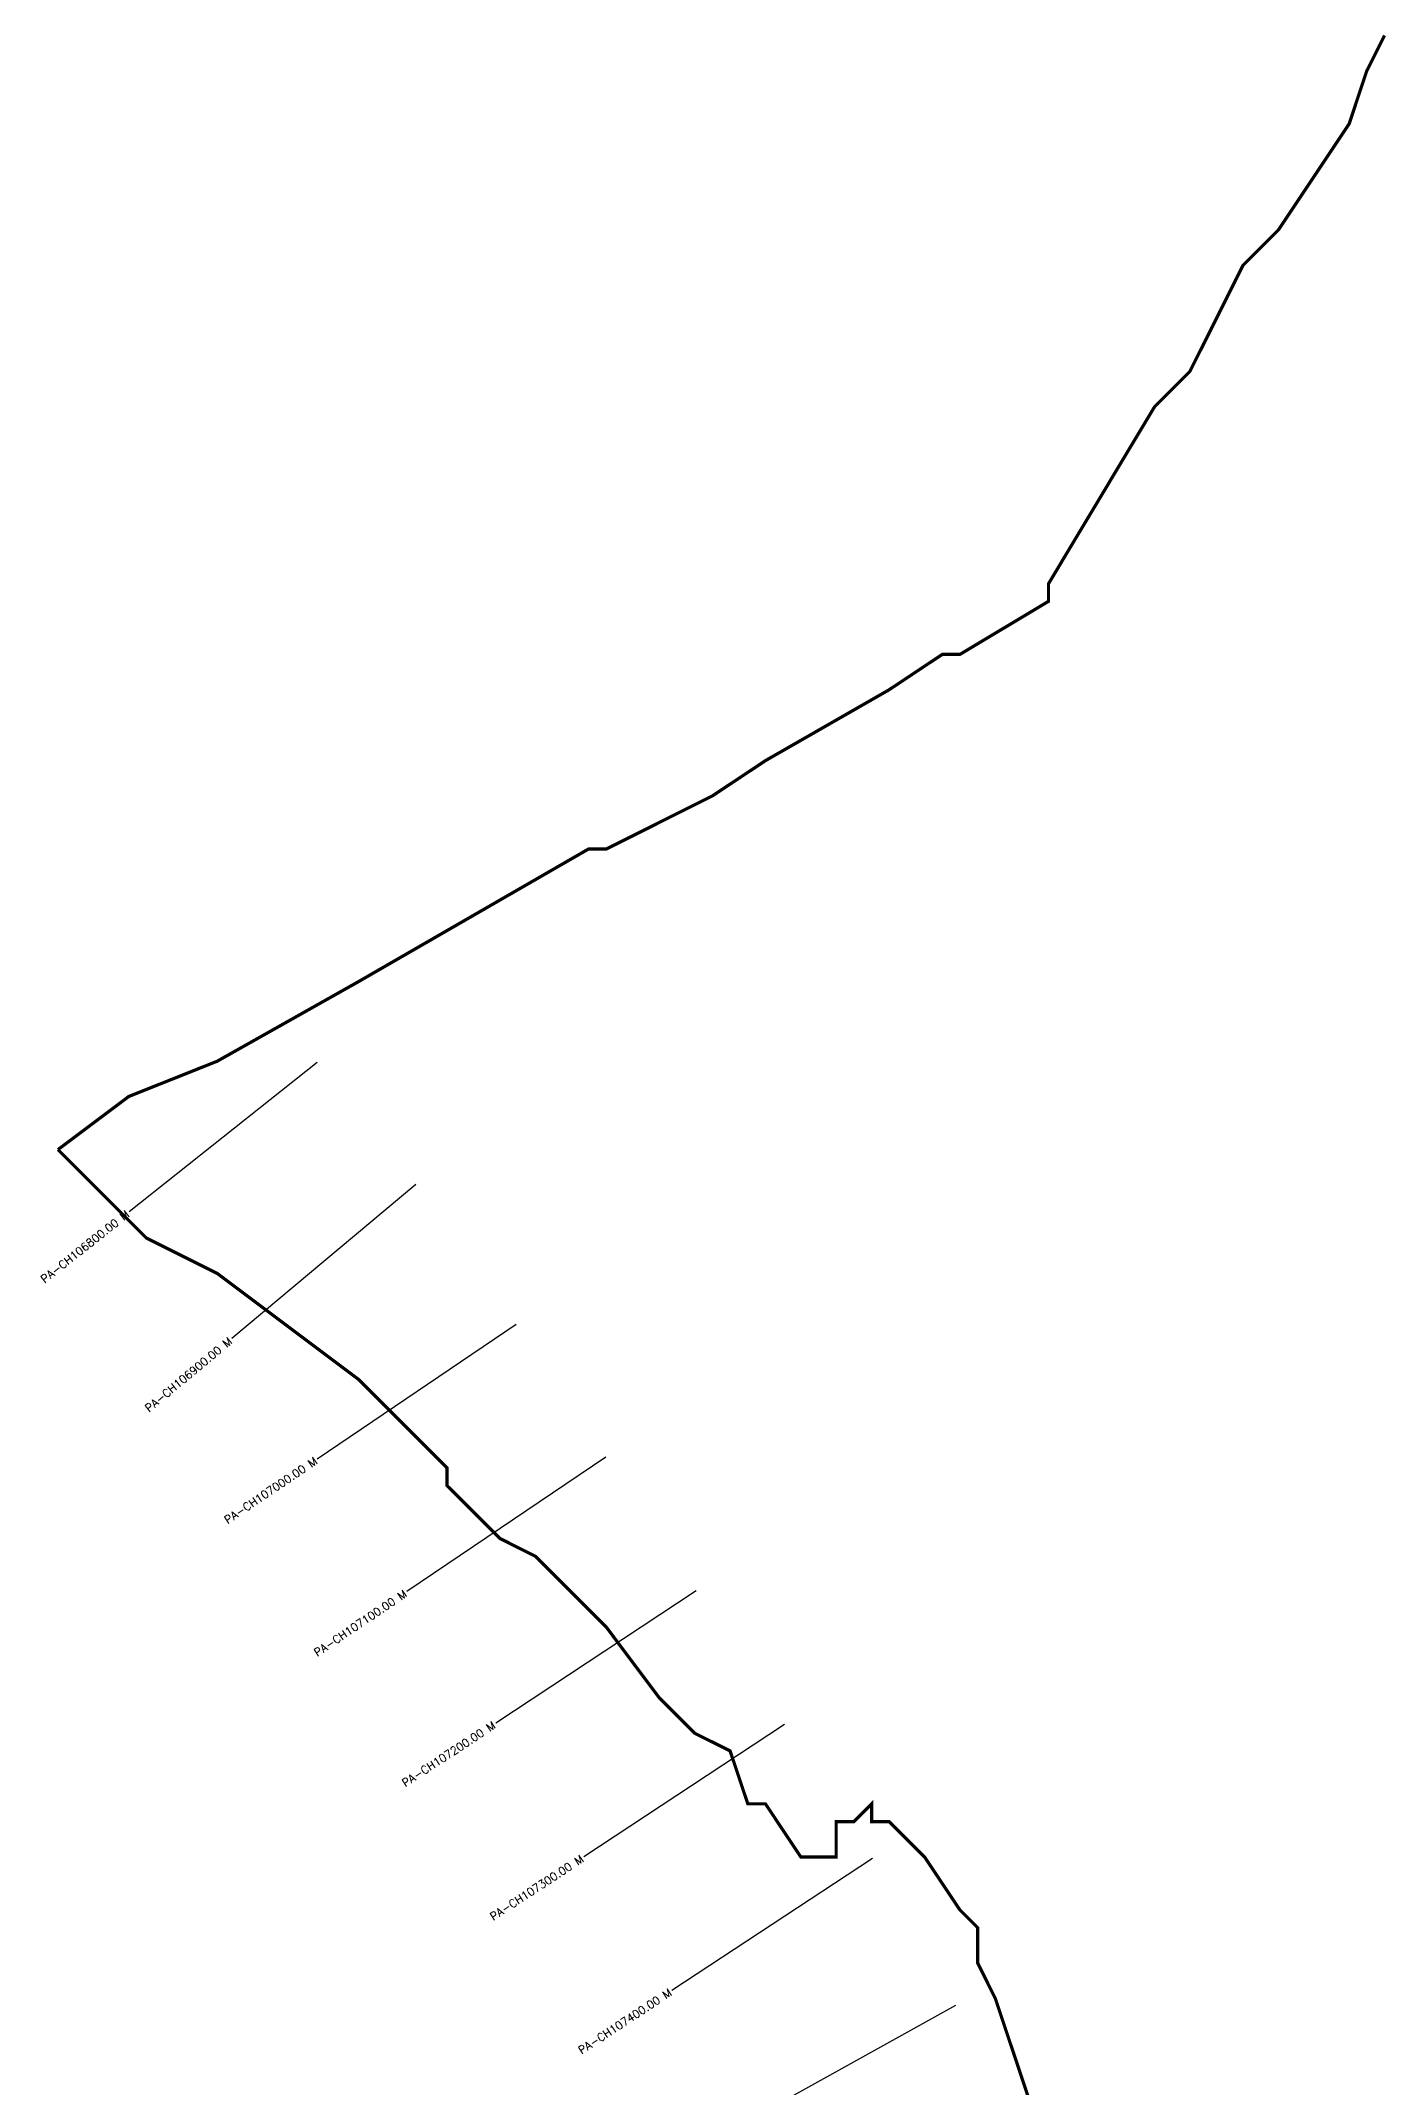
# Model space of a CAD drawing. Header units: metres. Extents: x 267705 to 271120, y 2138217 to 2142119.
# Drawn here: x 267705 to 268545, y 2139510 to 2140788 of the extents above; entities that cross this region are included whole.
import ezdxf
from ezdxf.enums import TextEntityAlignment as Align

# ---------------------------------------------------------------- set-up
doc = ezdxf.new("R2010")
doc.units = ezdxf.units.M
doc.layers.add('CS', color=134, linetype='Continuous')
doc.layers.add('CSMark', color=6, linetype='Continuous')
doc.styles.get("Standard").update_dxf_attribs({"font": 'simplex.shx'})

msp = doc.modelspace()

# ---------------------------------------------------------------- linework, layer by layer
at = {"color": 6, "const_width": 2, "flags": 128}
for points in [[(267715.9, 2140095.7), (267760.1, 2140128.9), (267815.3, 2140150.9), (267903.7, 2140200.7), (268047.3, 2140283.5), (268058.4, 2140283.5), (268124.7, 2140316.7), (268157.8, 2140338.7), (268235.1, 2140383), (268268.3, 2140405.1), (268279.3, 2140405.1), (268334.6, 2140438.2), (268334.6, 2140449.2), (268400.8, 2140559.7), (268422.9, 2140581.8), (268456.1, 2140648.1), (268478.2, 2140670.2), (268522.4, 2140736.5), (268533.4, 2140769.6), (268544.5, 2140791.7)], [(268323.5, 2139499.2), (268301.4, 2139565.4), (268290.4, 2139587.5), (268290.4, 2139609.6), (268279.3, 2139620.7), (268257.2, 2139653.8), (268235.1, 2139675.9), (268224.1, 2139675.9), (268224.1, 2139687), (268213, 2139675.9), (268202, 2139675.9), (268202, 2139653.8), (268179.9, 2139653.8), (268157.8, 2139687), (268146.8, 2139687), (268135.7, 2139720.1), (268113.6, 2139731.1), (268091.5, 2139753.2), (268058.4, 2139797.4), (268014.2, 2139841.6), (267992.1, 2139852.7), (267958.9, 2139885.8), (267958.9, 2139896.9), (267903.7, 2139952.1), (267815.3, 2140018.4), (267771.1, 2140040.5), (267715.9, 2140095.7)]]:
    msp.add_lwpolyline(points, dxfattribs=at)
at = {"layer": 'CS'}
for p, q in [((267877.8, 2140150.1), (267760.3, 2140056.9)), ((267939.5, 2140073.9), (267824.4, 2139977.7)), ((268002.1, 2139986.5), (267877.8, 2139902.4)), ((268058.1, 2139903.6), (267933.9, 2139819.6)), ((268114.5, 2139820), (267989.3, 2139737.5)), ((268169.6, 2139736.5), (268044.3, 2139654)), ((268224.6, 2139652.9), (268099.3, 2139570.4)), ((268276.5, 2139561.1), (268145.4, 2139488.1))]:
    msp.add_line(p, q, dxfattribs=at)

# ---------------------------------------------------------------- texts
at = {"layer": 'CSMark'}
for s, rotation, p in [('PA-CH106800.00 M', 38.4221, (267759.5, 2140056.3)), ('PA-CH106900.00 M', 39.8773, (267823.6, 2139977)), ('PA-CH107000.00 M', 34.0791, (267877, 2139901.9)), ('PA-CH107100.00 M', 34.0791, (267933, 2139819)), ('PA-CH107200.00 M', 33.3708, (267988.4, 2139736.9)), ('PA-CH107300.00 M', 33.3708, (268043.4, 2139653.4)), ('PA-CH107400.00 M', 33.3708, (268098.5, 2139569.9))]:
    msp.add_text(s, height=5, rotation=rotation, dxfattribs=at).set_placement(p, align=Align.MIDDLE_RIGHT)

doc.saveas('drawing.dxf')
